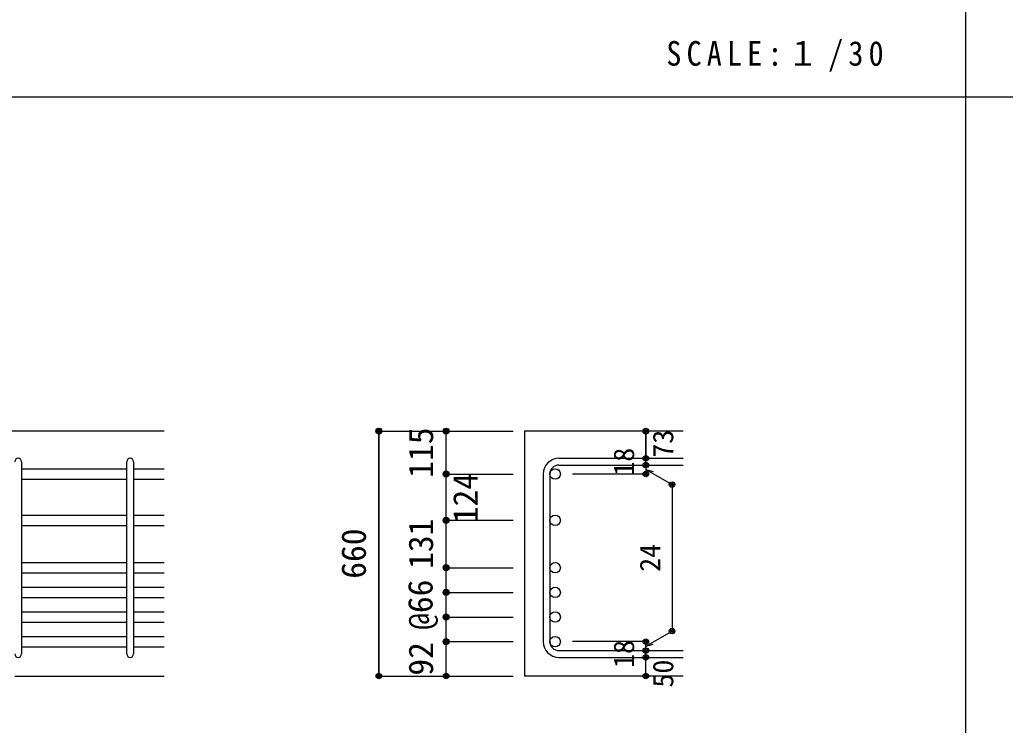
# Model space of a CAD drawing. Units: millimetres at full size, sheet at 1:30; some dimension numbers follow another scale. Extents: x -5973 to 5954, y -4195 to 4201.
# Drawn here: x -3658 to -1018, y -1905 to -15 of the extents above; entities that cross this region are included whole.
import ezdxf
from ezdxf.enums import TextEntityAlignment as Align

# ---------------------------------------------------------------- set-up
doc = ezdxf.new("R2010")
doc.units = ezdxf.units.MM
doc.header["$LTSCALE"] = 30
doc.header["$PDMODE"] = 32
doc.header["$PDSIZE"] = 15
for name, color, linetype in [('0-1_躯体線', 2, 'Continuous'), ('0-5_基礎梁筋', 7, 'Continuous'), ('0-6_スタラップ筋', 7, 'Continuous'), ('0-D_寸法', 4, 'Continuous'), ('6-7_文字', 7, 'Continuous'), ('F-0_枠', 6, 'Continuous')]:
    doc.layers.add(name, color=color, linetype=linetype)
doc.styles.add('ＭＳ ゴシック', font='')
doc.styles.get('ＭＳ ゴシック').set_extended_font_data('MS Gothic')

msp = doc.modelspace()

# ---------------------------------------------------------------- linework, layer by layer
at = {"layer": '0-1_躯体線'}
for p, q in [((-3270.8, -1117.16), (-4920.8, -1117.16)), ((-1880.8, -1117.16), (-2305.8, -1117.16)), ((-2305.8, -1117.16), (-2305.8, -1773.16)), ((-3670.8, -1773.16), (-3270.8, -1773.16)), ((-1880.8, -1773.16), (-2305.8, -1773.16))]:
    msp.add_line(p, q, dxfattribs=at)
at = {"layer": '0-5_基礎梁筋'}
for p, q in [((-3652.8, -1218.09), (-3370.8, -1218.09)), ((-3352.8, -1218.09), (-3270.8, -1218.09)), ((-3652.8, -1246.09), (-3370.8, -1246.09)), ((-3352.8, -1246.09), (-3270.8, -1246.09)), ((-3652.8, -1342.16), (-3370.8, -1342.16)), ((-3352.8, -1342.16), (-3270.8, -1342.16)), ((-3652.8, -1370.16), (-3370.8, -1370.16)), ((-3352.8, -1370.16), (-3270.8, -1370.16)), ((-3652.8, -1469.16), (-3370.8, -1469.16)), ((-3352.8, -1469.16), (-3270.8, -1469.16)), ((-3652.8, -1497.16), (-3370.8, -1497.16)), ((-3352.8, -1497.16), (-3270.8, -1497.16)), ((-3652.8, -1535.16), (-3370.8, -1535.16)), ((-3352.8, -1535.16), (-3270.8, -1535.16)), ((-3652.8, -1563.16), (-3370.8, -1563.16)), ((-3352.8, -1563.16), (-3270.8, -1563.16)), ((-3652.8, -1601.16), (-3370.8, -1601.16)), ((-3352.8, -1601.16), (-3270.8, -1601.16)), ((-3652.8, -1629.16), (-3370.8, -1629.16)), ((-3352.8, -1629.16), (-3270.8, -1629.16)), ((-3652.8, -1667.16), (-3370.8, -1667.16)), ((-3352.8, -1667.16), (-3270.8, -1667.16)), ((-3652.8, -1695.16), (-3370.8, -1695.16)), ((-3352.8, -1695.16), (-3270.8, -1695.16))]:
    msp.add_line(p, q, dxfattribs=at)
at = {"layer": '0-5_基礎梁筋', "color": 3}
for centre in [(-2223.8, -1232.09), (-2223.8, -1356.16), (-2223.8, -1483.16), (-2223.8, -1549.16), (-2223.8, -1615.16), (-2223.8, -1681.16)]:
    msp.add_circle(centre, 14, dxfattribs=at)
at = {"layer": '0-6_スタラップ筋'}
for p, q in [((-3652.8, -1199.09), (-3652.8, -1714.16)), ((-3370.8, -1714.16), (-3370.8, -1199.09)), ((-3352.8, -1199.09), (-3352.8, -1714.16)), ((-2213.8, -1190.09), (-1880.8, -1190.09)), ((-2213.8, -1208.09), (-1880.8, -1208.09)), ((-2255.8, -1232.09), (-2255.8, -1681.16)), ((-2237.8, -1232.09), (-2237.8, -1681.16)), ((-2213.8, -1705.16), (-1880.8, -1705.16)), ((-2213.8, -1723.16), (-1880.8, -1723.16))]:
    msp.add_line(p, q, dxfattribs=at)
for centre, radius, start, end in [((-3661.8, -1199.09), 9, 0, 180), ((-3361.8, -1199.09), 9, 0, 180), ((-2213.8, -1232.09), 42, 90, 180), ((-2213.8, -1232.09), 24, 90, 180), ((-2213.8, -1681.16), 42, 180, 270), ((-2213.8, -1681.16), 24, 180, 270), ((-3661.8, -1714.16), 9, 180, 0), ((-3361.8, -1714.16), 9, 180, 0)]:
    msp.add_arc(centre, radius, start, end, dxfattribs=at)
at = {"layer": '0-D_寸法'}
for p, q in [((-2695.8, -1117.16), (-2515.8, -1117.16)), ((-2695.8, -1117.16), (-2515.8, -1117.16)), ((-2695.8, -1117.16), (-2695.8, -1773.16)), ((-2695.8, -1773.16), (-2695.8, -1117.16)), ((-2515.8, -1117.16), (-2335.8, -1117.16)), ((-2515.8, -1117.16), (-2335.8, -1117.16)), ((-2515.8, -1232.09), (-2515.8, -1117.16)), ((-1980.8, -1190.09), (-1980.8, -1117.16)), ((-1980.8, -1117.16), (-1980.8, -1190.09)), ((-1980.8, -1208.09), (-1980.8, -1190.09)), ((-1980.8, -1208.09), (-1980.8, -1232.09)), ((-2515.8, -1232.09), (-2335.8, -1232.09)), ((-2515.8, -1232.09), (-2335.8, -1232.09)), ((-2515.8, -1331.16), (-2515.8, -1232.09)), ((-1980.8, -1232.09), (-2176.89, -1232.09)), ((-1980.8, -1220.09), (-1910.74, -1260.54)), ((-1980.8, -1220.09), (-1961.48, -1225.27)), ((-1910.74, -1260.54), (-1910.74, -1652.71)), ((-2515.8, -1483.16), (-2515.8, -1331.16)), ((-2515.8, -1356.16), (-2335.8, -1356.16)), ((-2515.8, -1356.16), (-2335.8, -1356.16)), ((-2515.8, -1483.16), (-2335.8, -1483.16)), ((-2515.8, -1483.16), (-2335.8, -1483.16)), ((-2515.8, -1681.16), (-2515.8, -1483.16)), ((-2515.8, -1549.16), (-2335.8, -1549.16)), ((-2515.8, -1615.16), (-2335.8, -1615.16)), ((-1980.8, -1693.16), (-1910.74, -1652.71)), ((-2515.8, -1681.16), (-2335.8, -1681.16)), ((-2515.8, -1773.16), (-2515.8, -1681.16)), ((-1980.8, -1681.16), (-2176.89, -1681.16)), ((-1980.8, -1705.16), (-1980.8, -1681.16)), ((-1980.8, -1693.16), (-1961.48, -1687.99)), ((-1980.8, -1723.16), (-1980.8, -1705.16)), ((-1980.8, -1773.16), (-1980.8, -1723.16)), ((-2695.8, -1773.16), (-2515.8, -1773.16)), ((-2515.8, -1773.16), (-2335.8, -1773.16))]:
    msp.add_line(p, q, dxfattribs=at)
for centre, radius in [((-2695.8, -1117.16), 8), ((-2695.8, -1117.16), 7.2), ((-2695.8, -1117.16), 6.4), ((-2695.8, -1117.16), 5.6), ((-2695.8, -1117.16), 4.8), ((-2695.8, -1117.16), 4), ((-2695.8, -1117.16), 3.2), ((-2695.8, -1117.16), 2.4), ((-2695.8, -1117.16), 1.6), ((-2695.8, -1117.16), 0.8), ((-2515.8, -1117.16), 8), ((-2515.8, -1117.16), 7.2), ((-2515.8, -1117.16), 6.4), ((-2515.8, -1117.16), 5.6), ((-2515.8, -1117.16), 4.8), ((-2515.8, -1117.16), 4), ((-2515.8, -1117.16), 3.2), ((-2515.8, -1117.16), 2.4), ((-2515.8, -1117.16), 1.6), ((-2515.8, -1117.16), 0.8), ((-1980.8, -1117.16), 4), ((-1980.8, -1117.16), 3.6), ((-1980.8, -1117.16), 3.2), ((-1980.8, -1117.16), 2.8), ((-1980.8, -1117.16), 2.4), ((-1980.8, -1117.16), 2), ((-1980.8, -1117.16), 1.6), ((-1980.8, -1117.16), 1.2), ((-1980.8, -1117.16), 0.8), ((-1980.8, -1117.16), 0.4), ((-1980.8, -1190.09), 4), ((-1980.8, -1190.09), 3.6), ((-1980.8, -1190.09), 3.2), ((-1980.8, -1190.09), 2.8), ((-1980.8, -1190.09), 2.4), ((-1980.8, -1208.09), 4), ((-1980.8, -1208.09), 3.6), ((-1980.8, -1208.09), 3.2), ((-1980.8, -1208.09), 2.8), ((-1980.8, -1208.09), 2.4), ((-1980.8, -1190.09), 2), ((-1980.8, -1208.09), 2), ((-1980.8, -1190.09), 1.6), ((-1980.8, -1208.09), 1.6), ((-1980.8, -1190.09), 1.2), ((-1980.8, -1208.09), 1.2), ((-1980.8, -1190.09), 0.8), ((-1980.8, -1208.09), 0.8), ((-1980.8, -1190.09), 0.4), ((-1980.8, -1208.09), 0.4), ((-2515.8, -1232.09), 8), ((-2515.8, -1232.09), 7.2), ((-2515.8, -1232.09), 6.4), ((-2515.8, -1232.09), 5.6), ((-2515.8, -1232.09), 4.8), ((-2515.8, -1232.09), 4), ((-2515.8, -1232.09), 3.2), ((-2515.8, -1232.09), 2.4), ((-2515.8, -1232.09), 1.6), ((-2515.8, -1232.09), 0.8), ((-1980.8, -1232.09), 4), ((-1980.8, -1232.09), 3.6), ((-1980.8, -1232.09), 3.2), ((-1980.8, -1232.09), 2.8), ((-1980.8, -1232.09), 2.4), ((-1980.8, -1232.09), 2), ((-1980.8, -1232.09), 1.6), ((-1980.8, -1232.09), 1.2), ((-1980.8, -1232.09), 0.8), ((-1980.8, -1232.09), 0.4), ((-1910.74, -1260.54), 4), ((-1910.74, -1260.54), 3.6), ((-1910.74, -1260.54), 3.2), ((-1910.74, -1260.54), 2.8), ((-1910.74, -1260.54), 2.4), ((-1910.74, -1260.54), 2), ((-1910.74, -1260.54), 1.6), ((-1910.74, -1260.54), 1.2), ((-1910.74, -1260.54), 0.8), ((-1910.74, -1260.54), 0.4), ((-2515.8, -1356.16), 8), ((-2515.8, -1356.16), 7.2), ((-2515.8, -1356.16), 6.4), ((-2515.8, -1356.16), 5.6), ((-2515.8, -1356.16), 4.8), ((-2515.8, -1356.16), 4), ((-2515.8, -1356.16), 3.2), ((-2515.8, -1356.16), 2.4), ((-2515.8, -1356.16), 1.6), ((-2515.8, -1356.16), 0.8), ((-2515.8, -1483.16), 8), ((-2515.8, -1483.16), 7.2), ((-2515.8, -1483.16), 6.4), ((-2515.8, -1483.16), 5.6), ((-2515.8, -1483.16), 4.8), ((-2515.8, -1483.16), 4), ((-2515.8, -1483.16), 3.2), ((-2515.8, -1483.16), 2.4), ((-2515.8, -1483.16), 1.6), ((-2515.8, -1483.16), 0.8), ((-2515.8, -1549.16), 8), ((-2515.8, -1549.16), 7.2), ((-2515.8, -1549.16), 6.4), ((-2515.8, -1549.16), 5.6), ((-2515.8, -1549.16), 4.8), ((-2515.8, -1549.16), 4), ((-2515.8, -1549.16), 3.2), ((-2515.8, -1549.16), 2.4), ((-2515.8, -1549.16), 1.6), ((-2515.8, -1549.16), 0.8), ((-2515.8, -1615.16), 8), ((-2515.8, -1615.16), 7.2), ((-2515.8, -1615.16), 6.4), ((-2515.8, -1615.16), 5.6), ((-2515.8, -1615.16), 4.8), ((-2515.8, -1615.16), 4), ((-2515.8, -1615.16), 3.2), ((-2515.8, -1615.16), 2.4), ((-2515.8, -1615.16), 1.6), ((-2515.8, -1615.16), 0.8), ((-1910.74, -1652.71), 4), ((-1910.74, -1652.71), 3.6), ((-1910.74, -1652.71), 3.2), ((-1910.74, -1652.71), 2.8), ((-1910.74, -1652.71), 2.4), ((-1910.74, -1652.71), 2), ((-1910.74, -1652.71), 1.6), ((-1910.74, -1652.71), 1.2), ((-1910.74, -1652.71), 0.8), ((-1910.74, -1652.71), 0.4), ((-2515.8, -1681.16), 8), ((-2515.8, -1681.16), 7.2), ((-2515.8, -1681.16), 6.4), ((-2515.8, -1681.16), 5.6), ((-2515.8, -1681.16), 4.8), ((-2515.8, -1681.16), 4), ((-2515.8, -1681.16), 3.2), ((-2515.8, -1681.16), 2.4), ((-2515.8, -1681.16), 1.6), ((-2515.8, -1681.16), 0.8), ((-1980.8, -1681.16), 4), ((-1980.8, -1681.16), 3.6), ((-1980.8, -1681.16), 3.2), ((-1980.8, -1681.16), 2.8), ((-1980.8, -1681.16), 2.4), ((-1980.8, -1681.16), 2), ((-1980.8, -1681.16), 1.6), ((-1980.8, -1681.16), 1.2), ((-1980.8, -1681.16), 0.8), ((-1980.8, -1681.16), 0.4), ((-1980.8, -1705.16), 4), ((-1980.8, -1705.16), 3.6), ((-1980.8, -1705.16), 3.2), ((-1980.8, -1705.16), 2.8), ((-1980.8, -1705.16), 2.4), ((-1980.8, -1705.16), 2), ((-1980.8, -1705.16), 1.6), ((-1980.8, -1705.16), 1.2), ((-1980.8, -1705.16), 0.8), ((-1980.8, -1705.16), 0.4), ((-1980.8, -1723.16), 4), ((-1980.8, -1723.16), 3.6), ((-1980.8, -1723.16), 3.2), ((-1980.8, -1723.16), 2.8), ((-1980.8, -1723.16), 2.4), ((-1980.8, -1723.16), 2), ((-1980.8, -1723.16), 1.6), ((-1980.8, -1723.16), 1.2), ((-1980.8, -1723.16), 0.8), ((-1980.8, -1723.16), 0.4), ((-2695.8, -1773.16), 7.2), ((-2695.8, -1773.16), 6.4), ((-2695.8, -1773.16), 5.6), ((-2695.8, -1773.16), 4.8), ((-2515.8, -1773.16), 7.2), ((-2515.8, -1773.16), 6.4), ((-2515.8, -1773.16), 5.6), ((-2515.8, -1773.16), 4.8), ((-2695.8, -1773.16), 4), ((-2695.8, -1773.16), 3.2), ((-2695.8, -1773.16), 2.4), ((-2695.8, -1773.16), 1.6), ((-2695.8, -1773.16), 0.8), ((-2515.8, -1773.16), 4), ((-2515.8, -1773.16), 3.2), ((-2515.8, -1773.16), 2.4), ((-2515.8, -1773.16), 1.6), ((-2515.8, -1773.16), 0.8), ((-1980.8, -1773.16), 4), ((-1980.8, -1773.16), 3.6), ((-1980.8, -1773.16), 3.2), ((-1980.8, -1773.16), 2.8), ((-1980.8, -1773.16), 2.4), ((-1980.8, -1773.16), 2), ((-1980.8, -1773.16), 1.6), ((-1980.8, -1773.16), 1.2), ((-1980.8, -1773.16), 0.8), ((-1980.8, -1773.16), 0.4)]:
    msp.add_circle(centre, radius, dxfattribs=at)
at = {"layer": '0-D_寸法', "color": 7}
for p in [(-2695.8, -1117.16), (-2695.8, -1117.16), (-2515.8, -1117.16), (-1980.8, -1117.16), (-1980.8, -1190.09), (-1980.8, -1208.09), (-2515.8, -1232.09), (-1980.8, -1232.09), (-1910.74, -1260.54), (-2515.8, -1356.16), (-2515.8, -1483.16), (-2515.8, -1549.16), (-2515.8, -1549.16), (-2515.8, -1615.16), (-2515.8, -1615.16), (-1910.74, -1652.71), (-2515.8, -1681.16), (-2515.8, -1681.16), (-1980.8, -1681.16), (-1980.8, -1681.16), (-1980.8, -1705.16), (-1980.8, -1723.16), (-2695.8, -1773.16), (-2695.8, -1773.16), (-2515.8, -1773.16), (-1980.8, -1773.16)]:
    msp.add_point(p, dxfattribs=at)
at = {"layer": 'F-0_枠', "color": 2}
for p, q in [((-1124.64, 4201.15), (-1124.64, -4195.24)), ((-5972.88, -222.05), (3723.6, -222.05))]:
    msp.add_line(p, q, dxfattribs=at)

# ---------------------------------------------------------------- texts
at = {"layer": '0-D_寸法', "style": 'ＭＳ ゴシック'}
for s, height, p in [('115', 65.98, (-2530.8, -1242.13)), ('73', 54.99, (-1890.8, -1188.36)), ('18', 54.99, (-1995.8, -1236.59)), ('124', 65.98, (-2411.33, -1363.98)), ('131', 65.98, (-2530.83, -1486.27)), ('660', 65.98, (-2710.8, -1512.66)), ('24', 54.99, (-1925.74, -1494.13)), ('@66', 65.98, (-2532.23, -1649.53)), ('92', 65.98, (-2530.8, -1772.16)), ('18', 54.99, (-1995.8, -1751.66)), ('50', 54.99, (-1890.8, -1804.16))]:
    msp.add_text(s, height=height, rotation=90, dxfattribs=at).set_placement(p, align=Align.BOTTOM_LEFT)
at = {"layer": '6-7_文字', "color": 2, "insert": (-1925.98, -154.55), "char_height": 65.98, "attachment_point": 7, "style": 'ＭＳ ゴシック'}
msp.add_mtext('\\T1.34;\\W0.9;SCALE:１/30', dxfattribs=at)

doc.saveas('drawing.dxf')
